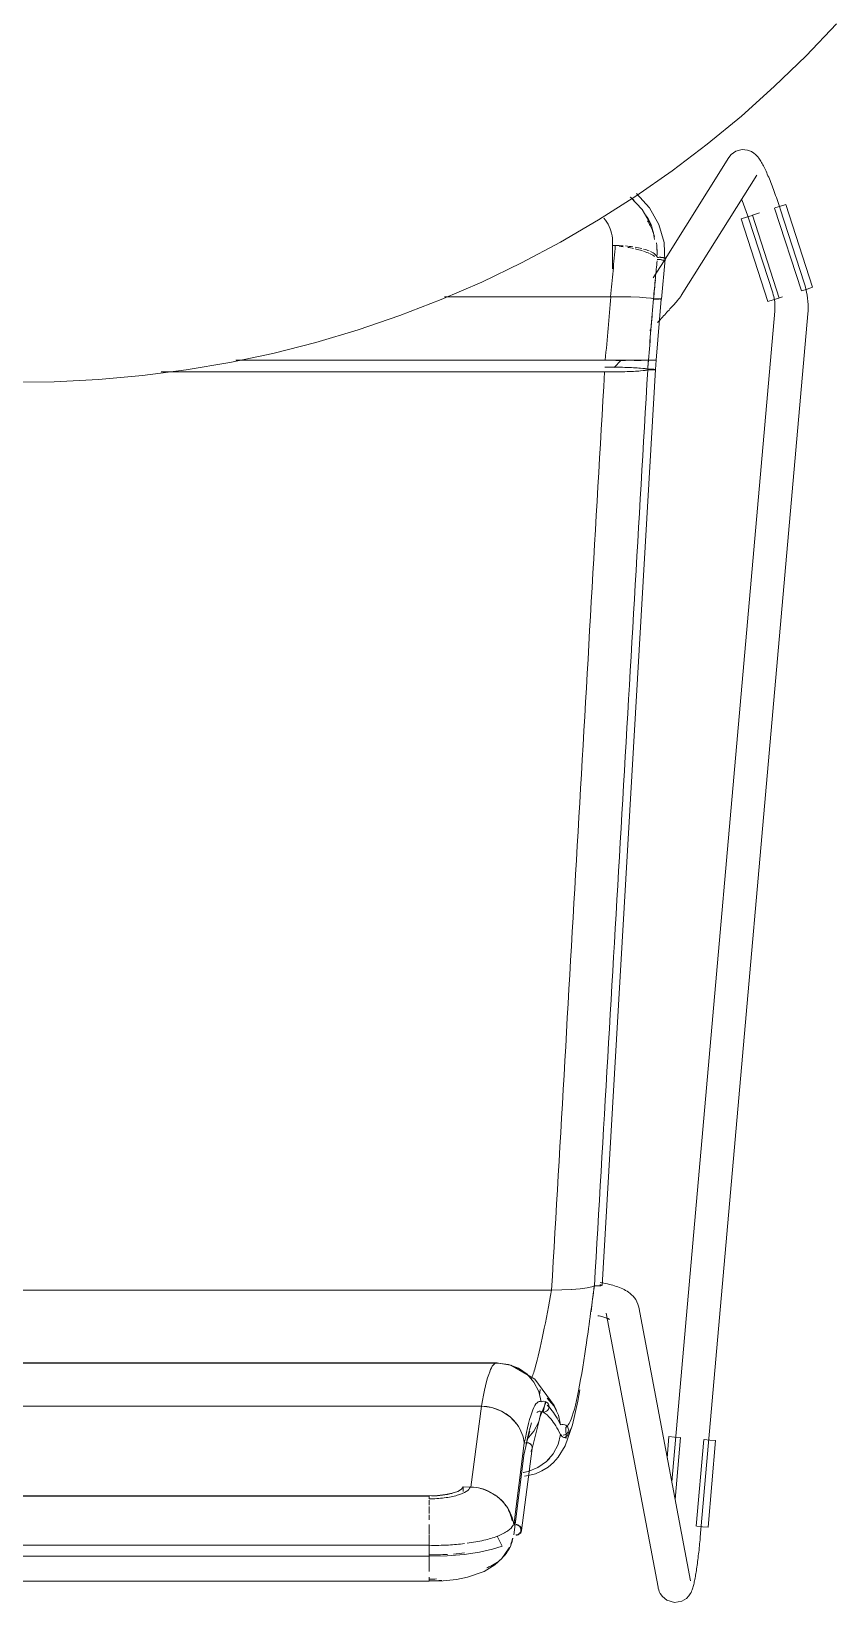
# Model space of a CAD drawing. Header units: millimetres. Extents: x 79795 to 317870, y -36033 to 97293.
# Drawn here: x 211501 to 211792, y 11463 to 12033 of the extents above; entities that cross this region are included whole.
import ezdxf

# ---------------------------------------------------------------- set-up
doc = ezdxf.new("R2010")
doc.units = ezdxf.units.MM
doc.header["$MEASUREMENT"] = 0
doc.layers.add('I-FURN', color=8, linetype='CONTINUOUS', lineweight=9)

msp = doc.modelspace()

# ---------------------------------------------------------------- linework, layer by layer
at = {"layer": 'I-FURN'}
for p, q in [((211781.25, 12023.81), (211792.29, 12035.39)), ((211769.76, 12012.68), (211781.25, 12023.81)), ((211757.83, 12002.02), (211769.76, 12012.68)), ((211745.48, 11991.85), (211757.83, 12002.02)), ((211732.74, 11982.18), (211745.48, 11991.85)), ((211753.23, 11986.95), (211730.2, 11950.18)), ((211754.12, 11988.07), (211753.23, 11986.95)), ((211754.12, 11988.07), (211755.86, 11989.29)), ((211755.86, 11989.29), (211758.08, 11989.88)), ((211758.08, 11989.88), (211760.06, 11989.71)), ((211760.06, 11989.71), (211761.44, 11989.18)), ((211761.44, 11989.18), (211762.35, 11988.62)), ((211762.35, 11988.62), (211762.98, 11988.1)), ((211762.98, 11988.1), (211763.44, 11987.63)), ((211763.44, 11987.63), (211763.81, 11987.21)), ((211763.81, 11987.21), (211764.13, 11986.81)), ((211764.13, 11986.81), (211764.4, 11986.41)), ((211764.4, 11986.41), (211764.66, 11986.03)), ((211764.66, 11986.03), (211764.9, 11985.64)), ((211719.62, 11973.02), (211732.74, 11982.18)), ((211736.09, 11936.99), (211763.4, 11980.58)), ((211764.9, 11985.64), (211765.14, 11985.24)), ((211765.14, 11985.24), (211765.37, 11984.83)), ((211765.37, 11984.83), (211765.6, 11984.4)), ((211765.6, 11984.4), (211765.82, 11983.96)), ((211765.82, 11983.96), (211766.05, 11983.5)), ((211766.05, 11983.5), (211766.29, 11983.03)), ((211766.29, 11983.03), (211766.52, 11982.54)), ((211766.52, 11982.54), (211766.75, 11982.03)), ((211766.75, 11982.03), (211766.99, 11981.5)), ((211766.99, 11981.5), (211767.23, 11980.96)), ((211767.23, 11980.96), (211767.47, 11980.39)), ((211767.47, 11980.39), (211767.72, 11979.82)), ((211767.72, 11979.82), (211767.97, 11979.22)), ((211767.97, 11979.22), (211768.21, 11978.61)), ((211768.21, 11978.61), (211768.47, 11977.98)), ((211768.47, 11977.98), (211768.72, 11977.34)), ((211768.72, 11977.34), (211768.97, 11976.69)), ((211768.97, 11976.69), (211769.23, 11976.03)), ((211769.23, 11976.03), (211769.48, 11975.35)), ((211769.48, 11975.35), (211769.73, 11974.66)), ((211769.73, 11974.66), (211769.99, 11973.96)), ((211706.14, 11964.4), (211719.62, 11973.02)), ((211721.91, 11968.18), (211717.66, 11972.64)), ((211724.6, 11968.76), (211719.85, 11973.91)), ((211758.04, 11971.69), (211758.27, 11971.07)), ((211758.27, 11971.07), (211758.5, 11970.43)), ((211758.5, 11970.43), (211758.74, 11969.78)), ((211758.74, 11969.78), (211758.97, 11969.13)), ((211758.97, 11969.13), (211759.21, 11968.46)), ((211769.99, 11973.96), (211770.24, 11973.25)), ((211769.99, 11968.71), (211771.96, 11969.35)), ((211770.24, 11973.25), (211770.5, 11972.54)), ((211770.5, 11972.54), (211770.75, 11971.82)), ((211770.75, 11971.82), (211771, 11971.09)), ((211771, 11971.09), (211771.25, 11970.35)), ((211771.25, 11970.35), (211771.5, 11969.62)), ((211771.5, 11969.62), (211771.74, 11968.88)), ((211771.96, 11969.35), (211773.91, 11969.98)), ((211773.91, 11969.98), (211783.6, 11939.97)), ((211692.33, 11956.32), (211706.14, 11964.4)), ((211725.28, 11962.35), (211721.91, 11968.18)), ((211727.98, 11962.75), (211724.6, 11968.76)), ((211757.76, 11964.76), (211759.71, 11965.39)), ((211757.76, 11964.76), (211767.45, 11934.76)), ((211759.21, 11968.46), (211759.44, 11967.79)), ((211759.44, 11967.79), (211759.68, 11967.11)), ((211759.68, 11967.11), (211759.91, 11966.42)), ((211759.71, 11965.39), (211761.68, 11966.03)), ((211759.91, 11966.42), (211760.14, 11965.73)), ((211760.14, 11965.73), (211760.37, 11965.04)), ((211760.37, 11965.04), (211760.48, 11964.71)), ((211760.48, 11964.71), (211769.19, 11937.9)), ((211771.49, 11936.06), (211761.8, 11966.07)), ((211764.38, 11966.9), (211761.9, 11966.1)), ((211769.87, 11968.67), (211779.56, 11938.67)), ((211771.74, 11968.88), (211771.89, 11968.42)), ((211780.6, 11941.6), (211771.89, 11968.42)), ((211729.86, 11956.23), (211727.98, 11962.75)), ((211678.21, 11948.8), (211692.33, 11956.32)), ((211711.15, 11955.11), (211712.19, 11955.11)), ((211711.2, 11946.6), (211711.2, 11956.35)), ((211730.14, 11949.32), (211729.86, 11956.23)), ((211663.8, 11941.86), (211678.21, 11948.8)), ((211729.83, 11949.6), (211725.92, 11943.36)), ((211730.27, 11950.21), (211728.85, 11935.72)), ((211649.12, 11935.49), (211663.8, 11941.86)), ((211780.62, 11941.56), (211780.6, 11941.6)), ((211780.95, 11940.47), (211780.62, 11941.56)), ((211781.23, 11939.36), (211780.95, 11940.47)), ((211634.2, 11929.72), (211649.12, 11935.49)), ((211710.5, 11936.55), (211650.38, 11936.55)), ((211650.38, 11936.55), (211710.5, 11936.55)), ((211714.26, 11936.53), (211710.5, 11936.55)), ((211710.62, 11936.55), (211714.26, 11936.53)), ((211714.35, 11936.53), (211717.79, 11936.45)), ((211717.79, 11936.45), (211714.36, 11936.53)), ((211720.89, 11936.34), (211717.79, 11936.45)), ((211717.86, 11936.45), (211720.89, 11936.34)), ((211723.37, 11936.19), (211720.89, 11936.34)), ((211720.93, 11936.34), (211723.37, 11936.19)), ((211725.1, 11936.01), (211723.37, 11936.19)), ((211723.39, 11936.19), (211725.1, 11936.01)), ((211726, 11935.82), (211725.1, 11936.01)), ((211725.11, 11936.01), (211725.99, 11935.82)), ((211725.99, 11935.82), (211726.46, 11935.82)), ((211726.47, 11935.82), (211726, 11935.82)), ((211726.01, 11935.63), (211726.48, 11935.62)), ((211726.48, 11935.62), (211726.01, 11935.63)), ((211726.46, 11935.82), (211726.96, 11935.83)), ((211726.96, 11935.83), (211726.47, 11935.82)), ((211726.48, 11935.62), (211726.98, 11935.62)), ((211726.97, 11935.62), (211726.48, 11935.62)), ((211727.45, 11935.82), (211726.96, 11935.83)), ((211726.96, 11935.83), (211727.45, 11935.82)), ((211727.47, 11935.63), (211726.97, 11935.62)), ((211726.98, 11935.62), (211727.47, 11935.63)), ((211728.84, 11935.72), (211727.02, 11913.52)), ((211727.91, 11935.81), (211727.45, 11935.82)), ((211727.45, 11935.82), (211727.9, 11935.81)), ((211727.47, 11935.63), (211727.92, 11935.64)), ((211727.92, 11935.64), (211727.47, 11935.63)), ((211727.9, 11935.81), (211728.29, 11935.8)), ((211728.29, 11935.8), (211727.91, 11935.81)), ((211728.59, 11935.77), (211728.29, 11935.8)), ((211728.29, 11935.8), (211728.58, 11935.77)), ((211728.3, 11935.65), (211728.59, 11935.67)), ((211728.59, 11935.67), (211728.3, 11935.65)), ((211728.78, 11935.75), (211728.59, 11935.77)), ((211728.59, 11935.67), (211728.78, 11935.7)), ((211728.78, 11935.7), (211728.59, 11935.67)), ((211728.77, 11935.75), (211728.84, 11935.72)), ((211728.85, 11935.72), (211728.78, 11935.75)), ((211728.78, 11935.7), (211728.85, 11935.72)), ((211728.84, 11935.72), (211728.78, 11935.7)), ((211734.56, 11935.01), (211734.33, 11934.75)), ((211734.78, 11935.26), (211734.56, 11935.01)), ((211734.98, 11935.51), (211734.78, 11935.26)), ((211735.17, 11935.74), (211734.98, 11935.51)), ((211735.35, 11935.96), (211735.17, 11935.74)), ((211735.52, 11936.18), (211735.35, 11935.96)), ((211735.7, 11936.41), (211735.52, 11936.18)), ((211735.88, 11936.67), (211735.7, 11936.41)), ((211736.09, 11936.99), (211735.88, 11936.67)), ((211769.4, 11935.39), (211767.45, 11934.76)), ((211769.19, 11937.9), (211769.38, 11937.26)), ((211769.38, 11937.26), (211769.55, 11936.62)), ((211771.37, 11936.02), (211769.4, 11935.39)), ((211769.55, 11936.62), (211769.69, 11935.97)), ((211769.69, 11935.97), (211769.8, 11935.32)), ((211769.8, 11935.32), (211769.89, 11934.67)), ((211772.75, 11936.47), (211771.59, 11936.09)), ((211781.65, 11939.34), (211779.68, 11938.7)), ((211781.47, 11938.25), (211781.23, 11939.36)), ((211781.67, 11937.12), (211781.47, 11938.25)), ((211783.6, 11939.97), (211781.65, 11939.34)), ((211781.82, 11935.99), (211781.67, 11937.12)), ((211781.92, 11934.85), (211781.82, 11935.99)), ((211781.98, 11933.71), (211781.92, 11934.85)), ((211619.06, 11924.54), (211634.2, 11929.72)), ((211729.25, 11929.15), (211728.82, 11928.68)), ((211729.67, 11929.6), (211729.25, 11929.15)), ((211730.08, 11930.04), (211729.67, 11929.6)), ((211730.49, 11930.48), (211730.08, 11930.04)), ((211730.88, 11930.9), (211730.49, 11930.48)), ((211731.26, 11931.32), (211730.88, 11930.9)), ((211731.63, 11931.72), (211731.26, 11931.32)), ((211731.98, 11932.11), (211731.63, 11931.72)), ((211732.33, 11932.49), (211731.98, 11932.11)), ((211732.66, 11932.85), (211732.33, 11932.49)), ((211769.93, 11931.34), (211732.65, 11506.99)), ((211732.97, 11933.2), (211732.66, 11932.85)), ((211733.27, 11933.54), (211732.97, 11933.2)), ((211733.56, 11933.86), (211733.27, 11933.54)), ((211733.83, 11934.17), (211733.56, 11933.86)), ((211734.09, 11934.47), (211733.83, 11934.17)), ((211734.33, 11934.75), (211734.09, 11934.47)), ((211742.94, 11486.97), (211781.89, 11930.29)), ((211769.89, 11934.67), (211769.95, 11934.01)), ((211769.94, 11931.36), (211769.93, 11931.34)), ((211769.98, 11932.02), (211769.94, 11931.36)), ((211769.95, 11934.01), (211769.99, 11933.35)), ((211770, 11932.68), (211769.98, 11932.02)), ((211769.99, 11933.35), (211770, 11932.68)), ((211781.89, 11930.29), (211781.97, 11931.43)), ((211781.97, 11931.43), (211782, 11932.57)), ((211782, 11932.57), (211781.98, 11933.71)), ((211603.72, 11919.98), (211619.06, 11924.54)), ((211725.11, 11924.77), (211724.63, 11924.26)), ((211727.93, 11927.74), (211727.47, 11927.25)), ((211728.37, 11928.21), (211727.93, 11927.74)), ((211728.82, 11928.68), (211728.37, 11928.21)), ((211588.22, 11916.03), (211603.72, 11919.98)), ((211556.8, 11910.02), (211572.57, 11912.71)), ((211572.57, 11912.71), (211588.22, 11916.03)), ((211574.81, 11913.59), (211708.55, 11913.59)), ((211708.55, 11913.59), (211574.81, 11913.59)), ((211708.55, 11913.59), (211712.34, 11913.58)), ((211712.34, 11913.58), (211708.55, 11913.59)), ((211711.78, 11910.91), (211714.35, 11913.58)), ((211712.34, 11913.58), (211715.91, 11913.58)), ((211715.91, 11913.58), (211712.34, 11913.58)), ((211715.9, 11913.47), (211712.34, 11913.46)), ((211712.34, 11913.46), (211715.9, 11913.47)), ((211715.91, 11913.58), (211719.04, 11913.57)), ((211719.04, 11913.57), (211715.91, 11913.58)), ((211721.52, 11913.49), (211719.02, 11913.48)), ((211719.03, 11913.48), (211721.53, 11913.49)), ((211719.04, 11913.57), (211721.54, 11913.56)), ((211721.54, 11913.56), (211719.04, 11913.57)), ((211723.27, 11913.5), (211721.52, 11913.49)), ((211721.53, 11913.49), (211723.28, 11913.5)), ((211723.29, 11913.54), (211721.54, 11913.56)), ((211721.55, 11913.56), (211723.29, 11913.54)), ((211723.29, 11913.54), (211724.18, 11913.53)), ((211724.18, 11913.53), (211723.29, 11913.54)), ((211724.64, 11913.52), (211724.17, 11913.52)), ((211724.17, 11913.52), (211724.64, 11913.52)), ((211724.18, 11913.53), (211724.65, 11913.53)), ((211724.65, 11913.53), (211724.18, 11913.53)), ((211725.14, 11913.51), (211724.64, 11913.52)), ((211724.64, 11913.52), (211725.14, 11913.51)), ((211724.65, 11913.53), (211725.14, 11913.53)), ((211725.15, 11913.53), (211724.65, 11913.53)), ((211725.14, 11913.53), (211725.63, 11913.53)), ((211725.63, 11913.52), (211725.14, 11913.51)), ((211725.14, 11913.51), (211725.63, 11913.52)), ((211725.64, 11913.53), (211725.15, 11913.53)), ((211725.63, 11913.53), (211726.09, 11913.53)), ((211726.08, 11913.52), (211725.63, 11913.52)), ((211725.63, 11913.52), (211726.08, 11913.52)), ((211726.09, 11913.53), (211725.64, 11913.53)), ((211726.46, 11913.52), (211726.08, 11913.52)), ((211726.08, 11913.52), (211726.47, 11913.52)), ((211726.09, 11913.53), (211726.47, 11913.53)), ((211726.47, 11913.53), (211726.09, 11913.53)), ((211726.76, 11913.52), (211726.46, 11913.52)), ((211726.47, 11913.53), (211726.76, 11913.53)), ((211726.76, 11913.53), (211726.47, 11913.53)), ((211726.47, 11913.52), (211726.76, 11913.52)), ((211726.75, 11910.16), (211727.01, 11913.52)), ((211726.76, 11913.53), (211726.95, 11913.52)), ((211726.95, 11913.52), (211726.76, 11913.53)), ((211726.95, 11913.52), (211726.76, 11913.52)), ((211726.76, 11913.52), (211726.95, 11913.52)), ((211726.95, 11913.52), (211727.01, 11913.52)), ((211727.01, 11913.52), (211726.95, 11913.52)), ((211726.95, 11913.52), (211727.02, 11913.52)), ((211727.02, 11913.52), (211726.95, 11913.52)), ((211509.02, 11905.74), (211525, 11906.53)), ((211525, 11906.53), (211540.93, 11907.96)), ((211540.93, 11907.96), (211556.8, 11910.02)), ((211547.71, 11909.27), (211708.29, 11909.27)), ((211708.29, 11909.27), (211547.71, 11909.27)), ((211726.74, 11910.16), (211707.45, 11578.25)), ((211708.29, 11909.27), (211712.07, 11909.3)), ((211712.08, 11911.03), (211708.4, 11911.06)), ((211712.07, 11909.3), (211715.64, 11909.37)), ((211715.63, 11910.95), (211712.08, 11911.03)), ((211718.75, 11910.83), (211715.63, 11910.95)), ((211715.64, 11909.37), (211718.77, 11909.5)), ((211721.25, 11910.67), (211718.75, 11910.83)), ((211718.77, 11909.5), (211721.27, 11909.66)), ((211723, 11910.47), (211721.25, 11910.67)), ((211721.27, 11909.66), (211723.02, 11909.85)), ((211723.9, 11910.26), (211723, 11910.47)), ((211723.02, 11909.85), (211723.91, 11910.06)), ((211724.37, 11910.27), (211723.9, 11910.26)), ((211723.91, 11910.06), (211724.38, 11910.06)), ((211724.87, 11910.27), (211724.37, 11910.27)), ((211724.38, 11910.06), (211724.87, 11910.05)), ((211725.36, 11910.27), (211724.87, 11910.27)), ((211724.87, 11910.05), (211725.36, 11910.06)), ((211725.81, 11910.26), (211725.36, 11910.27)), ((211725.36, 11910.06), (211725.81, 11910.07)), ((211726.19, 11910.24), (211725.81, 11910.26)), ((211725.81, 11910.07), (211726.2, 11910.09)), ((211726.48, 11910.22), (211726.19, 11910.24)), ((211726.2, 11910.09), (211726.49, 11910.11)), ((211726.67, 11910.19), (211726.48, 11910.22)), ((211726.49, 11910.11), (211726.68, 11910.14)), ((211726.74, 11910.16), (211726.67, 11910.19)), ((211726.68, 11910.14), (211726.74, 11910.16)), ((211493.02, 11905.6), (211509.02, 11905.74)), ((211305.64, 11576.54), (211689.04, 11576.54)), ((211689.04, 11576.54), (211305.64, 11576.54)), ((211689.04, 11576.54), (211692.81, 11576.6)), ((211692.81, 11576.6), (211689.12, 11576.54)), ((211692.81, 11576.6), (211696.34, 11576.75)), ((211696.34, 11576.75), (211692.87, 11576.6)), ((211696.34, 11576.75), (211699.44, 11576.99)), ((211699.45, 11576.99), (211696.39, 11576.75)), ((211699.44, 11576.99), (211701.94, 11577.3)), ((211701.94, 11577.3), (211699.48, 11576.99)), ((211701.94, 11577.3), (211703.68, 11577.67)), ((211703.68, 11577.67), (211701.95, 11577.3)), ((211703.68, 11577.67), (211704.59, 11578.07)), ((211704.59, 11578.07), (211703.68, 11577.67)), ((211704.59, 11578.07), (211705.06, 11578.05)), ((211705.06, 11578.05), (211704.59, 11578.07)), ((211705.06, 11578.05), (211705.55, 11578.04)), ((211705.56, 11578.04), (211705.06, 11578.05)), ((211705.55, 11578.04), (211706.05, 11578.05)), ((211706.05, 11578.05), (211705.56, 11578.04)), ((211706.05, 11578.05), (211706.5, 11578.07)), ((211706.51, 11578.07), (211706.05, 11578.05)), ((211706.5, 11578.07), (211706.89, 11578.11)), ((211706.89, 11578.11), (211706.51, 11578.07)), ((211706.91, 11578.4), (211706.54, 11578.44)), ((211706.54, 11578.44), (211706.92, 11578.4)), ((211707.35, 11579.16), (211706.64, 11579.28)), ((211706.89, 11578.11), (211707.19, 11578.15)), ((211707.19, 11578.15), (211706.89, 11578.11)), ((211707.2, 11578.36), (211706.91, 11578.4)), ((211706.92, 11578.4), (211707.21, 11578.36)), ((211708.04, 11579.04), (211707.35, 11579.16)), ((211707.45, 11578.25), (211707.39, 11578.31)), ((211707.39, 11578.31), (211707.45, 11578.25)), ((211708.72, 11578.9), (211708.04, 11579.04)), ((211709.39, 11578.76), (211708.72, 11578.9)), ((211710.05, 11578.61), (211709.39, 11578.76)), ((211710.69, 11578.44), (211710.05, 11578.61)), ((211711.32, 11578.27), (211710.69, 11578.44)), ((211711.94, 11578.09), (211711.32, 11578.27)), ((211712.54, 11577.9), (211711.94, 11578.09)), ((211713.13, 11577.69), (211712.54, 11577.9)), ((211713.71, 11577.47), (211713.13, 11577.69)), ((211714.29, 11577.24), (211713.71, 11577.47)), ((211714.85, 11576.98), (211714.29, 11577.24)), ((211715.4, 11576.71), (211714.85, 11576.98)), ((211715.93, 11576.42), (211715.4, 11576.71)), ((211716.47, 11576.1), (211715.93, 11576.42)), ((211717.01, 11575.74), (211716.47, 11576.1)), ((211717.54, 11575.34), (211717.01, 11575.74)), ((211718.07, 11574.88), (211717.54, 11575.34)), ((211718.59, 11574.37), (211718.07, 11574.88)), ((211719.1, 11573.77), (211718.59, 11574.37)), ((211719.59, 11573.08), (211719.1, 11573.77)), ((211720.02, 11572.29), (211719.59, 11573.08)), ((211720.39, 11571.4), (211720.02, 11572.29)), ((211720.65, 11570.41), (211720.39, 11571.4)), ((211739.46, 11471.12), (211720.65, 11570.41)), ((211706.31, 11567.15), (211705.81, 11567.25)), ((211706.78, 11567.05), (211706.31, 11567.15)), ((211707.22, 11566.94), (211706.78, 11567.05)), ((211707.64, 11566.84), (211707.22, 11566.94)), ((211708.04, 11566.73), (211707.64, 11566.84)), ((211708.4, 11566.62), (211708.04, 11566.73)), ((211708.74, 11566.51), (211708.4, 11566.62)), ((211709.04, 11566.41), (211708.74, 11566.51)), ((211708.85, 11568.17), (211727.67, 11468.88)), ((211709.31, 11566.31), (211709.04, 11566.41)), ((211709.54, 11566.21), (211709.31, 11566.31)), ((211709.74, 11566.12), (211709.54, 11566.21)), ((211709.89, 11566.05), (211709.74, 11566.12)), ((211709.98, 11566), (211709.89, 11566.05)), ((211710.05, 11565.96), (211709.98, 11566)), ((211710.07, 11565.94), (211710.05, 11565.96)), ((211324.94, 11550.04), (211669.73, 11550.04)), ((211669.73, 11550.04), (211324.94, 11550.04)), ((211669.19, 11550.19), (211364.39, 11550.19)), ((211669.19, 11550.19), (211674.23, 11549.39)), ((211673.52, 11549.56), (211669.73, 11550.04)), ((211669.73, 11550.03), (211673.52, 11549.56)), ((211673.52, 11549.56), (211677.09, 11548.19)), ((211677.09, 11548.2), (211673.52, 11549.56)), ((211674.23, 11549.39), (211677.4, 11548.02)), ((211674.38, 11549.32), (211683.03, 11544.21)), ((211680.23, 11546.03), (211677.09, 11548.2)), ((211677.09, 11548.19), (211680.22, 11546.02)), ((211680.22, 11546.02), (211682.73, 11543.15)), ((211682.73, 11543.15), (211680.23, 11546.03)), ((211682.73, 11543.15), (211684.48, 11539.76)), ((211684.49, 11539.76), (211682.73, 11543.15)), ((211683.03, 11544.21), (211690.02, 11534.67)), ((211685.38, 11536.05), (211684.49, 11539.76)), ((211685.85, 11536.21), (211685.38, 11536.05)), ((211685.38, 11536.04), (211685.85, 11536.2)), ((211686.35, 11536.25), (211685.85, 11536.21)), ((211685.85, 11536.2), (211686.35, 11536.24)), ((211686.84, 11536.16), (211686.35, 11536.25)), ((211686.35, 11536.24), (211686.84, 11536.16)), ((211687.56, 11537.43), (211689.96, 11534.59)), ((211689.97, 11534.59), (211687.56, 11537.43)), ((211696.72, 11527.75), (211698.61, 11536.27)), ((211698.61, 11536.27), (211699.35, 11540.34)), ((211330.98, 11534.44), (211663.69, 11534.44)), ((211663.69, 11534.44), (211330.98, 11534.44)), ((211663.69, 11534.44), (211659.83, 11505.16)), ((211667.46, 11533.96), (211663.69, 11534.44)), ((211671.01, 11532.64), (211667.46, 11533.96)), ((211674.12, 11530.57), (211671.01, 11532.64)), ((211676.61, 11527.82), (211674.12, 11530.57)), ((211682.06, 11519.08), (211685.02, 11530.69)), ((211684.49, 11528.82), (211685.38, 11532.54)), ((211685.02, 11530.69), (211687.19, 11536.01)), ((211685.85, 11532.38), (211685.38, 11532.54)), ((211685.38, 11532.54), (211685.85, 11532.38)), ((211686.35, 11532.34), (211685.85, 11532.38)), ((211685.85, 11532.38), (211686.35, 11532.34)), ((211686.06, 11532.25), (211686.89, 11536.15)), ((211686.84, 11532.42), (211686.35, 11532.34)), ((211686.35, 11532.34), (211686.84, 11532.42)), ((211686.84, 11536.16), (211687.29, 11535.96)), ((211687.29, 11535.96), (211686.84, 11536.16)), ((211687.29, 11532.62), (211686.84, 11532.42)), ((211686.84, 11532.42), (211687.29, 11532.62)), ((211687.29, 11535.96), (211687.67, 11535.64)), ((211687.67, 11535.65), (211687.29, 11535.96)), ((211687.67, 11532.94), (211687.29, 11532.62)), ((211687.29, 11532.62), (211687.67, 11532.94)), ((211687.97, 11535.24), (211687.67, 11535.65)), ((211687.67, 11535.64), (211687.96, 11535.24)), ((211687.96, 11533.34), (211687.67, 11532.94)), ((211687.67, 11532.94), (211687.97, 11533.34)), ((211687.96, 11535.24), (211688.15, 11534.78)), ((211688.15, 11533.8), (211687.96, 11533.34)), ((211688.16, 11534.78), (211687.97, 11535.24)), ((211687.97, 11533.34), (211688.16, 11533.8)), ((211688.15, 11534.78), (211688.22, 11534.29)), ((211688.22, 11534.29), (211688.15, 11533.8)), ((211688.22, 11534.29), (211688.16, 11534.78)), ((211688.16, 11533.8), (211688.22, 11534.29)), ((211689.96, 11534.59), (211691.6, 11531.27)), ((211691.61, 11531.27), (211689.97, 11534.59)), ((211690.02, 11534.67), (211690.91, 11532.92)), ((211691.6, 11531.27), (211692.39, 11527.65)), ((211692.39, 11527.66), (211691.61, 11531.27)), ((211680.23, 11522.55), (211682.73, 11525.43)), ((211681.23, 11525.46), (211680.47, 11523.02)), ((211682.73, 11525.43), (211684.49, 11528.82)), ((211692.86, 11527.81), (211692.39, 11527.66)), ((211692.39, 11527.65), (211692.86, 11527.8)), ((211693.36, 11527.84), (211692.86, 11527.81)), ((211692.86, 11527.8), (211693.36, 11527.83)), ((211693.86, 11527.75), (211693.36, 11527.84)), ((211693.36, 11527.83), (211693.85, 11527.74)), ((211693.85, 11527.74), (211694.3, 11527.54)), ((211694.31, 11527.54), (211693.86, 11527.75)), ((211694.05, 11520.13), (211696.72, 11527.75)), ((211694.41, 11522.92), (211694.22, 11526.77)), ((211694.3, 11527.54), (211694.68, 11527.22)), ((211694.69, 11527.22), (211694.31, 11527.54)), ((211694.94, 11524.93), (211694.64, 11524.54)), ((211694.65, 11524.54), (211694.95, 11524.93)), ((211694.68, 11527.22), (211694.97, 11526.82)), ((211694.97, 11526.82), (211694.69, 11527.22)), ((211695.14, 11525.39), (211694.94, 11524.93)), ((211694.95, 11524.93), (211695.14, 11525.39)), ((211694.97, 11526.82), (211695.15, 11526.36)), ((211695.16, 11526.36), (211694.97, 11526.82)), ((211695.21, 11525.87), (211695.14, 11525.39)), ((211695.14, 11525.39), (211695.22, 11525.87)), ((211695.15, 11526.36), (211695.21, 11525.87)), ((211695.22, 11525.87), (211695.16, 11526.36)), ((211675.4, 11491.36), (211679.24, 11521.06)), ((211678.22, 11489.38), (211682.07, 11519.15)), ((211680.47, 11523.02), (211679.1, 11516.73)), ((211680.21, 11521.25), (211679.71, 11521.22)), ((211680.7, 11521.17), (211680.21, 11521.25)), ((211681.15, 11520.98), (211680.7, 11521.17)), ((211681.53, 11520.68), (211681.15, 11520.98)), ((211681.83, 11520.3), (211681.53, 11520.68)), ((211682.02, 11519.86), (211681.83, 11520.3)), ((211682.08, 11519.39), (211682.02, 11519.86)), ((211682.02, 11518.92), (211682.08, 11519.39)), ((211689.7, 11517.22), (211691.44, 11520.54)), ((211691.44, 11520.54), (211692.34, 11524.17)), ((211691.54, 11516.01), (211694.05, 11520.13)), ((211692.81, 11524.01), (211692.34, 11524.17)), ((211692.34, 11524.17), (211692.81, 11524)), ((211693.25, 11523.25), (211694.41, 11522.92)), ((211693.8, 11524.04), (211693.31, 11523.96)), ((211693.31, 11523.96), (211693.8, 11524.04)), ((211694.26, 11524.23), (211693.8, 11524.04)), ((211693.8, 11524.04), (211694.26, 11524.23)), ((211694.64, 11524.54), (211694.26, 11524.23)), ((211694.26, 11524.23), (211694.65, 11524.54)), ((211731.6, 11523.47), (211730.91, 11515.57)), ((211731.6, 11523.47), (211733.65, 11523.29)), ((211733.65, 11523.29), (211735.71, 11523.11)), ((211733.86, 11500.62), (211735.83, 11523.1)), ((211744.28, 11522.36), (211741.52, 11490.95)), ((211744.41, 11522.34), (211746.47, 11522.16)), ((211748.51, 11521.98), (211745.75, 11490.57)), ((211746.47, 11522.16), (211748.51, 11521.98)), ((211675.38, 11487.82), (211679.22, 11517.51)), ((211681.54, 11518.09), (211681.83, 11518.48)), ((211681.83, 11518.48), (211682.02, 11518.92)), ((211684.13, 11512.22), (211687.21, 11514.39)), ((211687.21, 11514.39), (211689.7, 11517.22)), ((211688.32, 11515.49), (211687.21, 11514.39)), ((211687.83, 11512.37), (211689.81, 11514.05)), ((211689.81, 11514.05), (211691.54, 11516.01)), ((211680.61, 11510.82), (211678.87, 11510.45)), ((211678.88, 11510.45), (211680.62, 11510.82)), ((211679.34, 11509.16), (211680.76, 11509.3)), ((211680.62, 11510.82), (211684.13, 11512.22)), ((211680.76, 11509.3), (211683.26, 11509.96)), ((211683.26, 11509.96), (211685.63, 11510.99)), ((211685.63, 11510.99), (211687.83, 11512.37)), ((211647.8, 11502.08), (211644.76, 11501.97)), ((211650.65, 11502.4), (211647.8, 11502.08)), ((211653.14, 11502.91), (211650.65, 11502.4)), ((211655.13, 11503.58), (211653.14, 11502.91)), ((211656.48, 11504.37), (211655.13, 11503.58)), ((211657.12, 11505.23), (211656.48, 11504.37)), ((211657.12, 11503.56), (211657.12, 11505.23)), ((211659.83, 11505.16), (211657.12, 11505.23)), ((211644.76, 11501.97), (211349.91, 11501.97)), ((211349.91, 11501.91), (211644.76, 11501.91)), ((211644.76, 11500.38), (211644.76, 11498.64)), ((211644.76, 11498.06), (211644.76, 11495.59)), ((211644.76, 11495.07), (211644.76, 11493.23)), ((211644.76, 11491.6), (211644.76, 11488.05)), ((211675.83, 11491.35), (211676.15, 11493.79)), ((211743.71, 11490.75), (211741.65, 11490.93)), ((211745.75, 11490.57), (211743.71, 11490.75)), ((211644.76, 11484.04), (211644.76, 11487.85)), ((211644.76, 11487.85), (211644.76, 11484.04)), ((211671.19, 11483.79), (211669.43, 11487.33)), ((211742.72, 11484.56), (211742.79, 11485.31)), ((211742.79, 11485.31), (211742.86, 11486.06)), ((211742.86, 11486.06), (211742.93, 11486.81)), ((211742.93, 11486.81), (211742.94, 11486.97)), ((211644.76, 11484.07), (211349.91, 11484.07)), ((211349.91, 11480.11), (211644.76, 11480.11)), ((211644.76, 11483.73), (211644.76, 11483.96)), ((211644.76, 11483.96), (211644.76, 11480.11)), ((211644.76, 11483.4), (211644.76, 11483.73)), ((211644.76, 11482.99), (211644.76, 11483.4)), ((211644.76, 11482.51), (211644.76, 11482.99)), ((211644.76, 11482.01), (211644.76, 11482.51)), ((211644.76, 11481.52), (211644.76, 11482.01)), ((211644.76, 11481.07), (211644.76, 11481.52)), ((211644.76, 11480.68), (211644.76, 11481.07)), ((211644.76, 11480.37), (211644.76, 11480.68)), ((211644.76, 11480.18), (211644.76, 11480.37)), ((211644.76, 11477.33), (211644.76, 11480.35)), ((211644.76, 11480.35), (211644.76, 11477.34)), ((211644.76, 11480.11), (211651.3, 11480.2)), ((211644.76, 11480.11), (211644.76, 11480.18)), ((211651.3, 11480.2), (211657.43, 11480.69)), ((211657.43, 11480.69), (211663.05, 11481.53)), ((211663.05, 11481.53), (211667.74, 11482.63)), ((211667.74, 11482.63), (211671.19, 11483.79)), ((211668.58, 11477), (211671.06, 11479.29)), ((211671.06, 11479.29), (211673.73, 11483.19)), ((211673.73, 11483.19), (211673.83, 11483.39)), ((211742.07, 11478.8), (211742.16, 11479.49)), ((211742.16, 11479.49), (211742.24, 11480.19)), ((211742.24, 11480.19), (211742.33, 11480.9)), ((211742.33, 11480.9), (211742.41, 11481.62)), ((211742.41, 11481.62), (211742.49, 11482.34)), ((211742.49, 11482.34), (211742.56, 11483.08)), ((211742.56, 11483.08), (211742.64, 11483.81)), ((211742.64, 11483.81), (211742.72, 11484.56)), ((211644.76, 11477.17), (211644.76, 11474.59)), ((211658.65, 11472.48), (211664.7, 11474.61)), ((211664.7, 11474.61), (211668.58, 11477)), ((211741.26, 11473.25), (211741.35, 11473.8)), ((211741.35, 11473.8), (211741.45, 11474.37)), ((211741.45, 11474.37), (211741.54, 11474.96)), ((211741.54, 11474.96), (211741.63, 11475.56)), ((211741.63, 11475.56), (211741.72, 11476.18)), ((211741.72, 11476.18), (211741.81, 11476.81)), ((211741.81, 11476.81), (211741.9, 11477.46)), ((211741.9, 11477.46), (211741.99, 11478.13)), ((211741.99, 11478.13), (211742.07, 11478.8)), ((211349.91, 11471.07), (211644.76, 11471.07)), ((211644.76, 11472.56), (211644.76, 11471.09)), ((211644.76, 11471.07), (211644.76, 11471.24)), ((211644.76, 11471.07), (211649.79, 11471.18)), ((211649.79, 11471.18), (211654.62, 11471.69)), ((211654.62, 11471.69), (211658.65, 11472.48)), ((211727.76, 11468.47), (211727.67, 11468.88)), ((211727.89, 11467.95), (211727.76, 11468.47)), ((211728.11, 11467.33), (211727.89, 11467.95)), ((211739.82, 11467.46), (211739.99, 11467.89)), ((211739.99, 11467.89), (211740.14, 11468.29)), ((211740.14, 11468.29), (211740.26, 11468.69)), ((211740.26, 11468.69), (211740.38, 11469.09)), ((211740.38, 11469.09), (211740.48, 11469.49)), ((211740.48, 11469.49), (211740.59, 11469.9)), ((211740.59, 11469.9), (211740.69, 11470.33)), ((211740.69, 11470.33), (211740.79, 11470.77)), ((211740.79, 11470.77), (211740.88, 11471.23)), ((211740.88, 11471.23), (211740.98, 11471.71)), ((211740.98, 11471.71), (211741.07, 11472.2)), ((211741.07, 11472.2), (211741.17, 11472.72)), ((211741.17, 11472.72), (211741.26, 11473.25)), ((211728.48, 11466.53), (211728.11, 11467.33)), ((211729.23, 11465.45), (211728.48, 11466.53)), ((211730.81, 11464.12), (211729.23, 11465.45)), ((211730.81, 11464.12), (211733.56, 11463.29)), ((211733.56, 11463.29), (211736.32, 11463.77)), ((211736.32, 11463.77), (211737.97, 11464.82)), ((211737.97, 11464.82), (211738.83, 11465.72)), ((211738.83, 11465.72), (211739.31, 11466.43)), ((211739.31, 11466.43), (211739.61, 11466.99)), ((211739.61, 11466.99), (211739.82, 11467.46))]:
    msp.add_line(p, q, dxfattribs=at)
for centre, major_axis, ratio, start_param, end_param in [((211663.56, 11519.37), (-15.78, 0), 0.955139, 3.737469, 4.704147), ((211663.56, 11519.37), (-15.78, 0), 0.955139, 3.495799, 3.737346), ((211663.56, 11519.37), (-15.78, 0), 0.955139, 3.254129, 3.495629), ((211680.12, 11519.38), (-1.96, 0), 0.955139, 2.379629, 4.923331), ((211644.76, 11486.82), (0, -15.75), 0.000004, 2.669107, 2.851347), ((211644.76, 11475.35), (12.4, 0), 0.287441, 4.712389, 4.932602)]:
    msp.add_ellipse(centre, major_axis=major_axis, ratio=ratio, start_param=start_param, end_param=end_param, dxfattribs=at)
for points in [[(211717.6, 11972.62), (211718.06, 11972.24), (211718.52, 11971.85), (211718.97, 11971.45)], [(211712.19, 11955.11), (211711.93, 11952.08), (211711.39, 11945.94), (211710.8, 11939.69), (211710.5, 11936.55)], [(211711.2, 11956.62), (211711.21, 11956.12), (211711.19, 11955.61), (211711.15, 11955.11)], [(211712.19, 11955.11), (211713.14, 11955.1), (211714.07, 11955.07), (211714.98, 11955.01)], [(211715.03, 11954.69), (211714.56, 11954.76), (211714.09, 11954.81), (211713.61, 11954.86)], [(211715.91, 11954.94), (211716.81, 11954.86), (211717.7, 11954.76), (211718.55, 11954.64)], [(211718.72, 11954.04), (211718.07, 11954.18), (211717.41, 11954.32), (211716.72, 11954.44)], [(211721.98, 11953.19), (211721.17, 11953.44), (211720.3, 11953.67), (211719.38, 11953.89)], [(211719.4, 11954.5), (211720.24, 11954.36), (211721.05, 11954.2), (211721.78, 11954.01)], [(211724.6, 11952.2), (211723.97, 11952.49), (211723.22, 11952.77), (211722.4, 11953.04)], [(211722.45, 11953.83), (211723.18, 11953.62), (211723.82, 11953.38), (211724.42, 11953.14)], [(211726.42, 11951.13), (211726.01, 11951.45), (211725.49, 11951.77), (211724.85, 11952.08)], [(211727.09, 11956.05), (211727.28, 11954.82), (211727.31, 11953.56), (211727.32, 11952.3)], [(211727.39, 11951.6), (211727.37, 11952.5), (211727.31, 11953.4), (211727.21, 11954.29)], [(211730.08, 11949.47), (211730.04, 11949.51), (211729.92, 11949.61), (211729.62, 11949.74), (211729.24, 11949.86), (211728.78, 11949.95), (211728.29, 11950.02), (211727.79, 11950.05), (211727.48, 11950.05), (211727.33, 11950.04)], [(211726.71, 11942.71), (211726.48, 11940.43), (211726.25, 11938.13), (211726.03, 11935.82)], [(211710.62, 11936.55), (211710.27, 11932.73), (211709.93, 11928.91), (211709.58, 11925.08)], [(211724.18, 11913.53), (211724.48, 11917.25), (211725.08, 11924.68), (211725.69, 11932.11), (211725.99, 11935.82)], [(211709.58, 11925.08), (211709.24, 11921.25), (211708.9, 11917.42), (211708.55, 11913.59)], [(211724.17, 11913.52), (211724.13, 11912.97), (211724.04, 11911.89), (211723.95, 11910.81), (211723.9, 11910.26)], [(211724.18, 11913.53), (211724.13, 11912.95), (211724.04, 11911.8), (211723.95, 11910.64), (211723.91, 11910.06)], [(211708.29, 11909.27), (211705.09, 11853.74), (211701.9, 11798.21), (211698.7, 11742.78)], [(211704.59, 11578.07), (211707.81, 11633.3), (211714.25, 11743.9), (211720.69, 11854.66), (211723.91, 11910.06)], [(211723.9, 11910.26), (211724.5, 11910.28), (211726, 11910.28), (211726.75, 11910.2), (211726.75, 11910.16)], [(211698.7, 11742.78), (211695.51, 11687.32), (211692.31, 11631.9), (211689.12, 11576.54)], [(211704.57, 11578.06), (211704.18, 11574.93), (211703.78, 11571.77), (211703.39, 11568.65)], [(211669.73, 11550.03), (211669.55, 11550.13), (211669.37, 11550.19), (211669.19, 11550.19)], [(211685.38, 11536.04), (211684.36, 11536.59), (211682.31, 11534.62), (211680.26, 11526.56), (211679.24, 11521.06)], [(211684.99, 11540.51), (211684.93, 11540.04), (211684.88, 11539.57), (211684.82, 11539.11)], [(211685.38, 11532.54), (211684.83, 11532.83), (211684.29, 11532.69), (211683.74, 11532.12)], [(211681.84, 11528.38), (211681.18, 11526.49), (211680.53, 11523.68), (211679.87, 11520.64)], [(211659.59, 11505.15), (211659.46, 11504.59), (211658.51, 11503.49), (211655.19, 11502.09), (211650.39, 11501.13), (211646.66, 11500.87), (211644.76, 11500.84)], [(211645.6, 11501.92), (211648.38, 11501.98), (211650.92, 11502.34), (211653.14, 11502.86)], [(211675.4, 11491.36), (211675.25, 11492.6), (211674.67, 11494.98), (211672.9, 11498.32), (211670.37, 11501.16), (211667.23, 11503.35), (211663.63, 11504.76), (211661.13, 11505.12), (211659.83, 11505.16)], [(211673.41, 11496.87), (211674.11, 11495.61), (211674.51, 11494.25), (211674.85, 11492.87)], [(211675.19, 11491.37), (211674.84, 11490.64), (211673.53, 11489.24), (211671.06, 11487.97), (211669.6, 11487.4)], [(211674.93, 11486.48), (211674.77, 11485.8), (211674.57, 11485.13), (211674.32, 11484.47)], [(211651.36, 11480.74), (211649.18, 11480.63), (211646.98, 11480.6), (211644.76, 11480.64)], [(211657.62, 11481.28), (211656.3, 11481.12), (211654.95, 11480.96), (211653.58, 11480.86)], [(211649.36, 11471.35), (211647.89, 11471.22), (211646.34, 11471.15), (211644.76, 11471.16)]]:
    msp.add_open_spline(points, degree=3, dxfattribs=at)
for points, knots in [([(211708.04, 11965), (211708.8, 11964.09), (211710.73, 11961.09), (211711.36, 11957.49), (211711.15, 11955.11)], [0.5, 0.5, 0.5, 0.5, 0.6666667, 1, 1, 1, 1]), ([(211723.22, 11966.23), (211723.79, 11965.34), (211725.46, 11962.52), (211726.07, 11959.41), (211726.36, 11957.27)], [0.591443, 0.591443, 0.591443, 0.591443, 0.6666667, 0.8236682, 0.8236682, 0.8236682, 0.8236682]), ([(211726.35, 11958.38), (211725.96, 11959.72), (211725.23, 11961.68), (211724.22, 11963.51), (211723.87, 11964.08)], [0.2297626, 0.2297626, 0.2297626, 0.2297626, 0.3333333, 0.3824546, 0.3824546, 0.3824546, 0.3824546]), ([(211724.91, 11952.93), (211725.59, 11952.61), (211726.72, 11951.91), (211727.28, 11951.16), (211727.43, 11950.77)], [0.6690305, 0.6690305, 0.6690305, 0.6690305, 0.8333333, 1, 1, 1, 1]), ([(211727.32, 11949.61), (211727.12, 11947.55), (211726.68, 11942.98), (211726.23, 11938.34), (211726, 11935.82)], [0.0788661, 0.0788661, 0.0788661, 0.0788661, 0.5, 1, 1, 1, 1]), ([(211727.43, 11950.77), (211727.57, 11950.79), (211727.86, 11950.82), (211728.28, 11950.84), (211728.65, 11950.83), (211728.95, 11950.8), (211729.22, 11950.77), (211729.47, 11950.72), (211729.69, 11950.66), (211729.89, 11950.59), (211730.08, 11950.5), (211730.19, 11950.41), (211730.22, 11950.36)], [0, 0, 0, 0, 0.0555556, 0.1111111, 0.1666667, 0.1944444, 0.2222222, 0.2777778, 0.3055556, 0.3333333, 0.3888889, 0.4444444, 0.4444444, 0.4444444, 0.4444444]), ([(211724.17, 11913.52), (211724.48, 11917.21), (211724.92, 11922.54), (211725.36, 11927.87), (211725.5, 11929.52)], [0, 0, 0, 0, 0.5, 0.7233886, 0.7233886, 0.7233886, 0.7233886]), ([(211723.91, 11910.06), (211723.63, 11909.92), (211722.24, 11909.71), (211718.88, 11909.49), (211715.72, 11909.37), (211712.11, 11909.29), (211709.56, 11909.27), (211708.29, 11909.27)], [-1, -1, -1, -1, -0.666667, -0.5, -0.333333, -0.166667, 0, 0, 0, 0]), ([(211708.4, 11911.06), (211710.91, 11911.06), (211714.68, 11911), (211718.87, 11910.84), (211722.22, 11910.62), (211723.61, 11910.41), (211723.9, 11910.26)], [-0.996036, -0.996036, -0.996036, -0.996036, -0.6666667, -0.5, -0.3333333, 0, 0, 0, 0]), ([(211726.75, 11910.16), (211726.75, 11910.14), (211726.61, 11910.12), (211726.22, 11910.09), (211725.83, 11910.07), (211725.37, 11910.06), (211724.88, 11910.05), (211724.38, 11910.05), (211724.06, 11910.06), (211723.91, 11910.06)], [-0.498493, -0.498493, -0.498493, -0.498493, -0.375, -0.3125, -0.25, -0.1875, -0.125, -0.0625, 0, 0, 0, 0]), ([(211689.04, 11576.54), (211688.06, 11571.15), (211686.12, 11560.37), (211683.68, 11549.66), (211682.22, 11545.41), (211681.74, 11544.26)], [0, 0, 0, 0, 0.25, 0.5, 0.625, 0.625, 0.625, 0.625]), ([(211704.59, 11578.07), (211703.57, 11570.52), (211701.54, 11555.3), (211698.49, 11536.87), (211696.05, 11528.57), (211694.63, 11526.97), (211694.22, 11526.77)], [0, 0, 0, 0, 0.25, 0.5, 0.75, 0.8499411, 0.8499411, 0.8499411, 0.8499411]), ([(211669.19, 11550.19), (211668.36, 11550.19), (211666.53, 11547.8), (211664.7, 11540.16), (211663.69, 11534.44)], [0.0892847, 0.0892847, 0.0892847, 0.0892847, 0.5, 1, 1, 1, 1]), ([(211692.34, 11524.17), (211691.18, 11526.57), (211689.09, 11530), (211686.99, 11531.79), (211686.06, 11532.25)], [0, 0, 0, 0, 0.5, 0.9025383, 0.9025383, 0.9025383, 0.9025383]), ([(211692.39, 11527.65), (211691.22, 11530.06), (211689.59, 11532.72), (211687.97, 11534.39), (211687.51, 11534.78)], [0, 0, 0, 0, 0.5, 0.6963068, 0.6963068, 0.6963068, 0.6963068]), ([(211696.11, 11526.38), (211695.88, 11525.75), (211694.62, 11522.84), (211693.36, 11522.61), (211692.34, 11524.17)], [0.6929173, 0.6929173, 0.6929173, 0.6929173, 0.75, 1, 1, 1, 1]), ([(211663.37, 11504.61), (211664.6, 11504.28), (211668.12, 11502.86), (211671.43, 11500.39), (211672.56, 11498.24)], [-0.8333333, -0.8333333, -0.8333333, -0.8333333, -0.6666667, -0.3333333, -0.3333333, -0.3333333, -0.3333333]), ([(211676.65, 11491.45), (211676.77, 11491.41), (211677, 11491.31), (211677.41, 11491.03), (211677.87, 11490.49), (211678.12, 11489.62), (211677.89, 11488.84), (211677.49, 11488.32), (211677.11, 11488.03), (211676.65, 11487.84), (211676.32, 11487.8), (211676.16, 11487.79)], [-0.8125, -0.8125, -0.8125, -0.8125, -0.765625, -0.71875, -0.625, -0.5, -0.375, -0.3125, -0.25, -0.1875, -0.125, -0.125, -0.125, -0.125]), ([(211676.25, 11487.78), (211676.39, 11487.77), (211676.62, 11487.79), (211676.91, 11487.86), (211677.17, 11487.95), (211677.49, 11488.14), (211677.81, 11488.43), (211678.04, 11488.78), (211678.18, 11489.13), (211678.23, 11489.44), (211678.23, 11489.72), (211678.2, 11489.98), (211678.13, 11490.23), (211678.01, 11490.49), (211677.82, 11490.8), (211677.5, 11491.12), (211677.1, 11491.36), (211676.75, 11491.47), (211676.49, 11491.52), (211676.32, 11491.54), (211676.25, 11491.55)], [0.1111111, 0.1111111, 0.1111111, 0.1111111, 0.1666667, 0.1944444, 0.2222222, 0.2777778, 0.3333333, 0.3888889, 0.4444444, 0.4791667, 0.5138889, 0.5486111, 0.5833333, 0.6180556, 0.6527778, 0.7222222, 0.7916667, 0.8263889, 0.8611111, 0.8888889, 0.8888889, 0.8888889, 0.8888889]), ([(211669.43, 11487.33), (211668.01, 11486.79), (211664.69, 11485.78), (211660.65, 11485.09), (211658.5, 11484.78)], [0.3397465, 0.3397465, 0.3397465, 0.3397465, 0.5, 0.6666667, 0.6666667, 0.6666667, 0.6666667]), ([(211670.27, 11478.56), (211671.21, 11479.35), (211672.89, 11481.17), (211674.49, 11483.98), (211674.95, 11485.9), (211675.11, 11486.63)], [0.5, 0.5, 0.5, 0.5, 0.6666667, 0.8333333, 0.9365189, 0.9365189, 0.9365189, 0.9365189]), ([(211657.62, 11484.67), (211655.72, 11484.43), (211651.45, 11484.06), (211647.11, 11484), (211644.76, 11484.04)], [0.6890092, 0.6890092, 0.6890092, 0.6890092, 0.8333333, 0.9999948, 0.9999948, 0.9999948, 0.9999948]), ([(211665.63, 11475.91), (211666.15, 11476.1), (211667.49, 11476.66), (211668.75, 11477.4), (211669.48, 11477.93)], [0.260519, 0.260519, 0.260519, 0.260519, 0.3333333, 0.4544474, 0.4544474, 0.4544474, 0.4544474])]:
    msp.add_open_spline(points, degree=3, knots=knots, dxfattribs=at)

doc.saveas('drawing.dxf')
